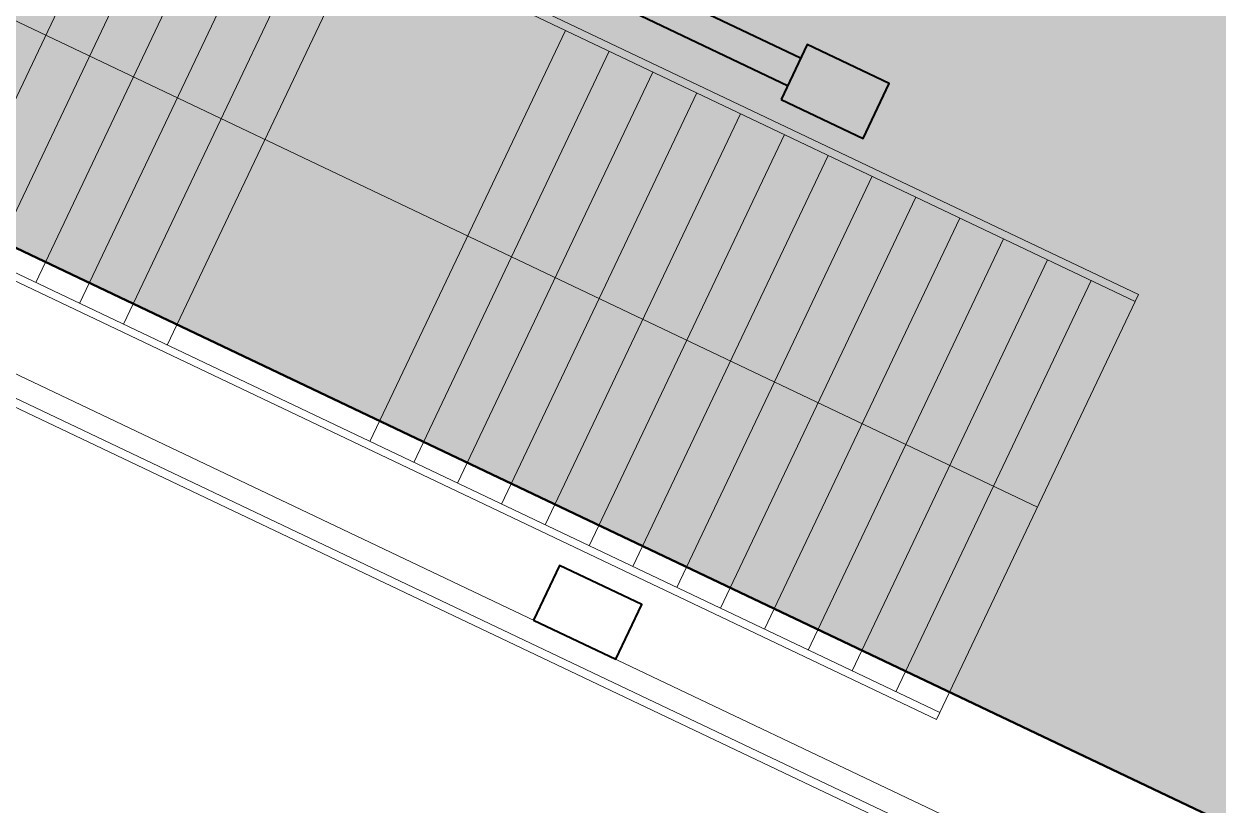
# Model space of a CAD drawing. Extents: x 11425 to 15501, y 6544 to 9114.
# Drawn here: x 11542.74 to 11550.62, y 9079.51 to 9084.65 of the extents above; entities that cross this region are included whole.
import ezdxf

# ---------------------------------------------------------------- set-up
doc = ezdxf.new("R2010")
doc.units = 0
doc.linetypes.add('DASHED2', pattern=[0.375, 0.25, -0.125])
for name, color, linetype, lineweight in [('МГТ-АМ-АР-Лестницы', 5, 'Continuous', 18), ('МГТ-АМ-АР-Стены монолитные', 5, 'Continuous', 40), ('МГТ-АР-ЖД пути', 160, 'Continuous', 13), ('МГТ_АР_Окна', 150, 'Continuous', 9)]:
    doc.layers.add(name, color=color, linetype=linetype, lineweight=lineweight)

msp = doc.modelspace()

# ---------------------------------------------------------------- hatches: boundary and pattern name
at = {"transparency": 33554559}
h = msp.add_hatch(color=1, dxfattribs=at)
h.dxf.hatch_style = 1
h.paths.add_polyline_path([(11469.4433, 8969.1299), (11480.3322, 8962.4013), (11509.0411, 9009.3096), (11498.1248, 9015.9944)])
h.paths.add_polyline_path([(11511.1161, 9098.1937), (11515.024, 9106.4119), (11559.1855, 9085.4126), (11555.2776, 9077.1944)])

# ---------------------------------------------------------------- linework, layer by layer
at = {"color": 1, "lineweight": 50}
msp.add_lwpolyline([(11511.1161, 9098.1937), (11515.024, 9106.4119), (11559.1855, 9085.4126), (11555.2776, 9077.1944)], close=True, dxfattribs=at)
at = {"layer": 'МГТ-АМ-АР-Лестницы', "color": 1}
for p, q in [((11550.0929, 9082.8709), (11541.2425, 9087.0794)), ((11550.0714, 9082.8258), (11541.2211, 9087.0342)), ((11543.533, 9085.9349), (11542.2447, 9083.2256)), ((11543.822, 9085.7975), (11542.5337, 9083.0882)), ((11549.4273, 9081.4711), (11540.5769, 9085.6796)), ((11544.111, 9085.6601), (11542.8227, 9082.9508)), ((11544.4, 9085.5226), (11543.1117, 9082.8133)), ((11544.689, 9085.3852), (11543.4007, 9082.6759)), ((11544.978, 9085.2478), (11543.6897, 9082.5385)), ((11546.3146, 9084.6122), (11545.0263, 9081.9029)), ((11546.6035, 9084.4748), (11545.3152, 9081.7655)), ((11548.7831, 9080.1165), (11539.9328, 9084.3249)), ((11546.8925, 9084.3374), (11545.6042, 9081.6281)), ((11548.7617, 9080.0713), (11539.9113, 9084.2798)), ((11547.1815, 9084.2), (11545.8932, 9081.4907)), ((11547.4705, 9084.0626), (11546.1822, 9081.3533)), ((11547.7595, 9083.9251), (11546.4712, 9081.2158)), ((11548.0485, 9083.7877), (11546.7602, 9081.0784)), ((11548.3375, 9083.6503), (11547.0492, 9080.941)), ((11548.6265, 9083.5129), (11547.3382, 9080.8036)), ((11548.9155, 9083.3755), (11547.6272, 9080.6662)), ((11549.2045, 9083.238), (11547.9162, 9080.5288)), ((11549.4935, 9083.1006), (11548.2052, 9080.3913)), ((11549.7825, 9082.9632), (11548.4942, 9080.2539)), ((11550.0929, 9082.8709), (11548.7617, 9080.0713))]:
    msp.add_line(p, q, dxfattribs=at)
at = {"layer": 'МГТ-АМ-АР-Стены монолитные', "color": 1}
for p, q in [((11547.8659, 9084.4282), (11542.9891, 9086.7472)), ((11547.78, 9084.2476), (11542.9032, 9086.5665))]:
    msp.add_line(p, q, dxfattribs=at)
for points in [[(11547.737, 9084.1573), (11548.2789, 9083.8996), (11548.4507, 9084.2609), (11547.9088, 9084.5185)], [(11546.1052, 9080.7255), (11546.647, 9080.4679), (11546.8188, 9080.8291), (11546.277, 9081.0868)]]:
    msp.add_lwpolyline(points, close=True, dxfattribs=at)
at = {"layer": 'МГТ-АР-ЖД пути', "color": 1, "linetype": 'DASHED2', "lineweight": 30, "ltscale": 7000}
msp.add_line((11555.2776, 9077.1944), (11524.6816, 9091.7431), dxfattribs=at)
at = {"layer": 'МГТ_АР_Окна', "color": 1}
for points in [[(11555.1273, 9076.8783), (11554.8697, 9076.3364), (11510.7081, 9097.3357), (11514.616, 9105.5539), (11518.4225, 9103.7439)], [(11555.0776, 9076.9019), (11554.8436, 9076.4097), (11510.7814, 9097.3618), (11514.642, 9105.4807), (11518.3989, 9103.6942)], [(11554.9467, 9076.9642), (11554.7749, 9076.603), (11510.9746, 9097.4305), (11514.7107, 9105.2874), (11518.3367, 9103.5633)]]:
    msp.add_lwpolyline(points, dxfattribs=at)

doc.saveas('drawing.dxf')
